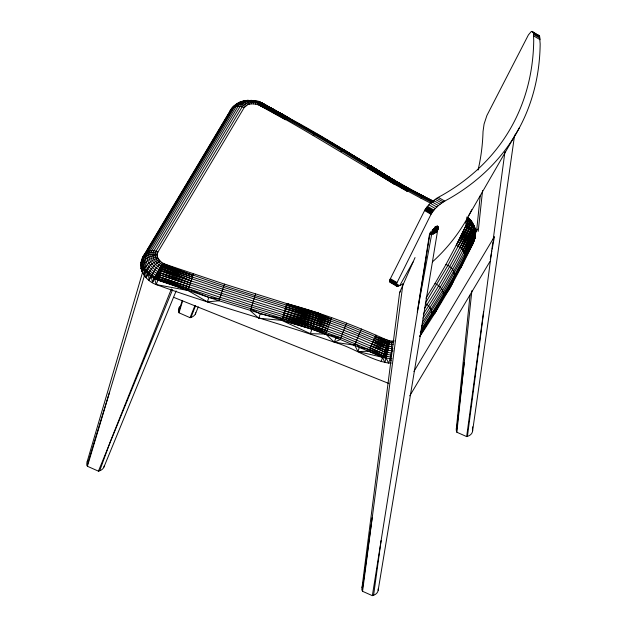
<?xml version="1.0" encoding="UTF-8"?>
<svg xmlns="http://www.w3.org/2000/svg" width="627" height="627" viewBox="0 0 627 627"><rect width="100%" height="100%" fill="white"/><g stroke="black" fill="none" stroke-linecap="round" stroke-linejoin="round"><path stroke-width="0.94" d="M419.628 336.597L431.666 316.212C433.163 311.047 429.542 305.921 425.318 303.264L447.874 265.487L468.008 227.632L468.032 223.141L466.629 220.108L470.908 220.978L472.782 224.051M478.056 170.066A374.868 251.113 30 0 0 483.025 131.552L484.075 124.06L486.897 115.509L528.412 34.9L531.398 31.397L532.621 31.648L533.428 33.231L533.726 40.136A374.868 251.113 30 0 1 441.972 195.334C435.107 198.869 428.476 203.736 424.589 210.554L390.088 279.297L389.633 281.625L391.177 282.558M532.049 31.35L539.51 36.029L540.16 43.859A374.891 251.129 30 0 1 448.423 199.072C441.549 202.607 434.911 207.482 431.015 214.301L396.052 284.587L396.335 285.928L397.604 286.312L400.982 284.995A374.883 251.129 30 0 0 403.451 283.506M467.013 216.942L470.469 220.406L467.624 217.42C476.238 223.471 477.296 235.501 472.617 244.295C457.538 275.755 440.154 306.078 420.717 335.045L419.518 336.55M251.505 103.839L247.853 104.623L244.216 107.523L157.918 252.062C155.324 256.992 160.104 261.976 164.337 263.959L224.45 284.117L286.743 303.593L345.963 324.598L375.228 336.55L391.036 341.151C392.424 348.494 391.303 356.152 388.591 363.072C369.468 359.882 353.017 347.421 334.363 342.224C275.433 321.722 214.936 305.937 156.256 284.58C144.085 280.394 135.84 265.864 144.382 254.437L230.681 109.897C234.435 103.941 241.309 100.508 248.261 100.328L249.969 101.402L251.505 103.839L255.636 104.106L259.178 105.109C318.822 133.504 372.422 172.864 431.47 202.294M160.324 261.2C153.301 264.367 149.869 271.491 146.13 277.675C144.273 269.171 151.859 262.407 159.148 259.946M391.906 358.66L386.232 358.182L382.658 357.108L340.273 339.497L311.885 329.277L219.058 300.772L157.73 280.167C150.198 276.773 142.36 270.292 142.149 261.381C141.851 253.23 150.825 247.931 157.918 252.062M430.059 232.821L372.352 595.65L362.563 591.316L362.202 590.321A12.336 8.159 18.4 0 1 362.39 586.316M396.068 285.371L397.698 284.297L397.604 286.312L389.633 281.625M432.512 229.772L417.276 312.027L429.401 234.772L433.32 233.855L433.625 228.549M261.867 103.816C259.696 99.607 250.635 100.398 246.591 100.735M158.223 258.614C150.551 259.46 145.699 265.785 142.031 271.828C145.339 267.008 141.937 261.843 143.332 256.788C146.326 252.297 152.604 251.701 157.385 253.245M378.175 590.25L438.179 227.092L436.933 231.238L433.32 233.855L433.759 228.502M391.036 341.151L392.737 341.151L393.38 342.789L389.218 342.522L388.607 340.806L382.595 357.296L384.86 362.61L388.521 348.408L389.289 340.931L388.615 340.79C355.666 325.836 321.714 312.991 286.743 303.593L281.727 320.366L258.763 318.226L250.345 310.741L255.55 294.024M435.334 226.927L434.785 233.134L436.133 226.974M420.419 333.18L443.344 297.339L454.371 278.184L472.617 244.295L474.42 238.276L474.043 234.921L471.01 230.023L465.642 226.418L466.159 224.137L465.571 221.621C476.473 220.265 477.335 234.874 473.518 241.912L473.8 239.342M148.528 274.171L149.061 280.3L150.527 275.888L149.171 272.58L146.177 271.656L143.755 274.814L144.328 268.999C149.391 271.381 152.651 276.758 158.294 278.521L219.607 299.126L312.426 327.623L340.837 337.843L383.168 355.619L390.527 356.99M456.362 428.523L470.031 295.192M476.512 231.927L480.204 195.922M437.332 225.986L435.992 232.256L436.635 226.096M472.68 426.854L472.437 428.774A12.36 8.175 18.4 0 1 467.428 436.376L466.653 436.588L456.856 432.238L471.888 290.654M478.205 231.41L482.563 190.624M434.958 226.888L433.32 233.855L433.931 228.44M456.856 432.238L456.511 431.251L464.223 362.516M421.477 326.44L443.305 292.26L474.388 236.489L475.125 230.454L474.835 227.922L473.228 224.168M436.964 226.629L435.992 232.256L436.635 226.911M362.014 587.577L399.626 292.488L415.043 257.572M467.428 436.376L492.869 241.975M362.563 591.316L402.91 284.125M437.63 225.932L436.933 231.238L437.568 226.762M493.128 240.039L504.923 151.906M423.288 314.041C441.275 287.299 456.566 258.888 471.19 230.211C472.829 225.461 470.712 220.32 466.833 217.357M466.653 436.588L483.542 311.705M362.202 590.321L372.164 517.769M372.352 595.65L373.598 595.282L381.106 540.654M472.523 431.541L514.61 135.064M432.395 229.811L431.713 234.373L432.771 229.694M438.179 227.178L437.881 228.949L438.171 227.021M435.992 232.256L436.847 226.739M474.992 237.5L475.595 233.597L475.29 230.885L474.921 232.256M437.959 227.499L437.528 230.195L438.038 227.444M424.408 308.547C441.259 283.004 455.735 256.004 469.607 228.753L469.897 223.659L466.872 218.455L469.168 218.878L472.476 222.82M437.881 228.949L438.179 227.123M437.748 226.535L436.933 231.238L437.787 226.802M438.014 227.389L437.528 230.195L438.038 227.319M433.32 233.855L434.284 228.291M142.031 271.828C141.514 263.269 149.712 257.321 157.573 257.25M490.267 259.656L491.842 250.988M492.195 249.06L494.295 237.5M142.642 258.269L142.235 260.307L143.701 255.894L231.684 108.636C235.039 105.485 240.251 105.775 244.216 107.523M475.274 235.164L475.29 230.885M431.666 316.212L435.044 312.959L443.344 297.339C444.998 291.406 440.162 285.779 435.005 283.514L425.945 298.162M435.005 283.514L445.946 264.508C462.428 271.405 451.174 287.683 443.344 297.339M461.002 267.564L464.756 258.747L465.069 255.448L462.922 250.306L459.983 247.367L456.244 245.228L445.946 264.508M143.027 266.263L140.997 268.787C141.326 260.417 149.179 254.797 157.212 255.871M257.728 104.623L258.481 101.613L261.702 102.836L258.395 101.731L261.42 102.757L288.718 117.845L289.039 118.911M430.616 231.943L429.981 234.702L430.827 232.123M140.997 268.787L142.987 262L142.149 261.381C143.787 255.158 151.546 253.339 157.15 254.531M473.518 241.912L474.615 237.696M422.982 318.085C441.573 290.544 457.647 261.396 472.374 231.637C473.847 228.103 473.158 224.035 470.908 220.978M87.239 461.401L142.572 272.361M316.682 313.955L317.09 312.56L331.119 319.088L325.734 334.097L334.363 342.224L354.678 345.195L357.954 351.567L386.232 358.182L388.591 363.072L391.319 363.08M391.616 346.668L386.749 345.845L344.513 328.093L315.561 317.685L316.651 314.064L286.743 303.593L317.082 312.599L331.119 319.088L331.683 317.623M422.386 322.239C441.612 293.945 458.259 263.991 473.409 233.346L474.341 228.973L474.067 226.59L469.897 223.659L466.01 222.883M104.278 465.798A12.407 8.206 18.4 0 1 99.724 470.767L98.423 471.151L87.404 466.269L144.633 275.002M142.298 263.512L140.675 265.793L143.332 256.788M195.812 312.81A12.407 8.206 18.4 0 1 191 317.419L190.052 317.685L179.032 312.802L182.637 300.835M469.607 228.753L471.535 228.322L461.574 248.754L472.93 229.717L469.874 227.099L465.994 225.328L456.244 245.228L468.008 226.088L465.642 226.418L456.244 245.228L468.008 226.088M87.404 466.269L87.106 465.446L109.482 392.267M346.598 323.164L340.837 337.843L325.734 334.097L311.948 329.089L281.727 320.366L310.412 333.689L315.514 317.842L222.828 289.212L162.079 268.803C155.48 265.989 147.933 258.348 151.883 250.745L238.182 106.206C241.842 100.72 249.342 100.006 255.314 101.08L255.636 104.106M224.45 284.117L219.058 300.772L207.365 301.853L187.881 290.473L154.485 278.529L159.971 267.721L163.302 263.379L164.352 263.928M179.032 312.802L178.648 311.666L182.214 300.701M142.172 260.824L141.099 262.94L142.564 258.528M140.675 265.793L142.149 261.381M143.755 274.814L145.229 270.402L146.836 270.08L143.708 264.727L142.462 264.375M146.13 277.675L147.596 273.254L149.171 272.58M161.719 262.36L156.233 267.831L151.946 274.869L151.319 276.483L152.471 282.628L153.944 278.216L155.081 276.899L158.897 276.828L220.21 297.284L312.983 325.915L341.488 336.025L383.826 353.738L390.934 355.117M193.461 273.881L187.881 290.473L156.256 284.58L160.34 273.035L164.337 263.959C218.517 286.335 275.465 300.921 331.119 319.088L316.651 314.064L286.335 305.106L345.265 326.259L387.455 343.98L393.121 344.646M207.365 301.853L208.838 297.441L219.607 299.126M258.763 318.226L260.236 313.813L250.886 309.087M361.371 329.01L355.243 343.549L359.42 347.154L357.954 351.567L368.927 351.198L382.595 357.296L381.122 361.708M435.044 312.959C446.557 287.895 462.444 264.798 474.145 239.694C477.845 233.166 473.926 224.725 466.159 224.137M454.716 276.578L449.951 286.045L448.477 290.458L474.921 237.774L472.617 244.295M354.678 345.195L355.243 343.549M368.927 351.198L375.988 335.171M99.724 470.767L110.376 441.392L171.375 288.992M421.297 329.034C441.306 299.651 458.948 268.701 474.412 236.7L475.211 234.537L474.036 231.253L472.93 229.717L471.19 230.211M473.409 233.346L474.796 232.876L464.693 253.708L475.211 234.537L474.388 236.489M474.796 232.876L463.964 251.976L474.036 231.253L472.374 231.637M191 317.419L195.624 305.6M465.093 257.141L475.25 236.183L474.412 236.7M461.574 248.754L471.535 228.322M474.396 236.583L465.069 255.448L475.25 236.183L474.145 239.694L464.756 258.747M98.423 471.151L172.59 289.65M470.901 229.905L459.983 247.367L469.874 227.099L468.008 227.632M190.052 317.685L194.778 305.976M103.917 467.091L176.148 290.912M195.318 314.096L198.297 306.869M141.099 262.94L141.851 261.185M398.56 286.116L397.698 284.297L396.852 286.249L389.908 282.181M145.386 253.175C140.189 263.238 150.355 272.988 158.897 276.828L208.838 297.441M245.126 106.363C239.514 102.225 232.288 105.171 229.999 111.355L231.684 108.636M152.471 282.628L154.485 278.529L156.256 284.58M467.507 227.335L458.188 246.176L469.302 228.518M472.241 231.457L462.922 250.306L473.299 233.142M464.693 253.708L474.02 234.843M465.069 255.448L474.42 238.276M399.697 285.677L413.013 262.023M468.73 215.633L519.352 127.869M149.061 280.3L151.319 276.483M400.316 291.602L399.744 292.472M475.156 233.064L477.539 229.067M413.914 371.458L494.476 236.536M409.76 395.841L489.914 261.584M420.231 332.373L449.951 286.045M431.008 203.391C372.179 173.467 317.67 135.738 259.178 105.109L261.631 102.781L288.718 117.845L261.161 102.859L254.703 100.814L251.004 100.344L250.385 100.735M432.011 314.605L436.517 308.539M249.593 104.106L247.399 101.762L245.11 100.759C240.18 101.566 235.862 103.925 232.492 107.585M234.686 105.438L146.679 252.148C141.694 261.788 151.413 271.201 159.634 274.853L252.117 305.271L313.625 323.9L342.201 334.073L384.508 351.865L391.256 353.079M421.046 198.477L423.491 196.204L432.614 200.93M396.335 285.928L397.698 284.297M393.874 183.954L367.767 167.887L393.913 183.923L407.142 191.243L409.799 189.08L423.797 196.306M254.296 101.229L255.314 101.08M433.915 201.345C383.505 176.861 337.859 143.849 288.326 117.704L285.481 119.765L259.163 105.132M313.163 135.542L316.11 133.535L316.87 134.774M393.913 183.923L396.029 182.245L397.236 182.096L409.799 189.08M340.594 151.585L342.342 150.112L344.066 149.806L396.781 182.018L409.306 189.229L433.508 201.541M242.116 102.005L245.11 100.759M150.527 275.888L151.946 274.869L153.944 278.216M235.83 104.482L238.025 103.384M396.742 181.94L371.356 166.179L370.306 166.092L368.715 167.048L394.265 183.578M241.277 102.256L238.754 103.016L239.78 102.201L245.698 100.861M393.098 348.792L386.005 347.82L358.268 335.806L329.065 324.606L253.402 301.156L191.07 280.935L161.907 269.21L159.971 267.721L162.722 267.321L223.431 287.323L330.476 320.773L316.525 314.511M370.181 347.742L383.748 353.965L386.741 356.52L382.658 357.108L369.499 349.552L359.42 347.154M392.737 341.151L394.336 340.931M161.907 269.21L158.835 269.508C152.541 266.138 145.989 258.253 149.978 250.918L236.277 106.378L239.788 102.859L242.265 101.613L245.071 102.452L247.853 104.623M537.833 35.143L539.048 35.394M158.984 276.601L155.841 275.128L158.945 276.695L189.04 286.986L158.984 276.601L156.742 273.27L160.34 273.035L221.519 293.264L328.329 326.636L357.445 337.796L385.221 349.921L393.105 350.955M251.004 100.344L252.697 101.402L253.543 103.839M247.406 100.344L248.261 100.328M389.069 344.341L387.306 344.364L373.535 339.952L386.663 346.065L388.834 346.323L387.306 344.364L374.405 338.165L387.894 342.781L389.069 344.341L388.082 342.279L375.228 336.55L387.894 342.781M386.577 346.292L388.521 348.408L385.903 348.103L372.65 341.864L386.577 346.292L388.834 346.323M143.497 267.408L145.002 267.439M310.412 333.689L325.734 334.097L312.426 327.623L282.855 316.87L313.03 325.781L326.926 330.617L283.475 314.887L313.657 323.806L327.607 328.658L314.213 322.035M384.461 351.99L387.713 352.64L385.135 350.156L371.78 343.839L385.903 348.103L388.144 350.532L385.135 350.156L370.949 345.814L384.461 351.99L387.243 354.655L369.499 349.552L383.152 355.65L386.741 356.52M432.983 202.004C373.716 172.307 319.457 133.52 260.142 103.816C254.28 102.138 246.239 101.057 242.21 106.786L155.911 251.333C152.855 257.172 158.576 263.105 163.639 265.346L192.959 275.363L163.428 265.785L161.115 266.075C155.974 263.316 150.621 256.882 153.881 250.886L240.18 106.347C244.742 99.967 254.115 100.626 260.613 103.29C307.097 127.579 351.818 155.018 396.758 182.018L370.902 166.006L316.11 133.535M388.082 342.279L389.218 342.522L375.228 336.55M260.236 313.813L282.268 318.712L311.948 329.089M316.141 315.789L285.857 306.838L315.561 317.685L285.309 308.75L329.065 324.606L315.444 318.085L285.309 308.75M314.95 319.692L284.721 310.765L328.329 326.636L314.872 319.927M314.292 321.784L284.102 312.834L313.657 323.806M372.65 341.864L386.663 346.065M315.444 318.085L329.786 322.631L316.039 316.118M315.514 317.842L329.786 322.631M261.561 102.757L288.326 117.704L261.255 102.804L258.457 101.856L287.127 118.229L258.073 103.384L259.178 105.109M191.744 278.944L162.722 267.321L161.115 266.075L192.379 277.071L163.428 265.785L162.236 264.61L192.959 275.363M282.855 316.87L326.291 332.443L312.983 325.915M283.475 314.887L313.03 325.781M288.718 117.845L261.804 103L258.395 101.731L288.961 118.244L344.341 150.229M173.648 297.316L388.834 383.489M261.31 102.781L258.481 101.613L288.326 117.704M162.079 268.803L191.07 280.935L161.163 270.989L158.835 269.508L191.07 280.935L159.971 267.721M258.316 102.46L287.127 118.229L258.316 102.46L260.142 103.816M156.742 273.27L159.673 274.751L189.699 285.019L160.34 273.035C152.8 269.187 143.458 260.589 148.231 251.388L234.529 106.849L238.307 103.071L239.788 102.859L243.049 103.471L246.348 105.383M404.462 186.58L410.356 189.581L396.915 182.01L370.902 166.006L397.628 182.598L410.356 189.581L397.557 182.449M411.202 190.02L423.97 196.666M286.351 118.871L259.468 104.693L258.073 103.384L286.351 118.871L259.939 104.058M272.032 109.074L273.725 109.991M275.418 110.908L288.961 118.244L261.804 103M287.793 117.829L258.457 101.856L287.793 117.829L261.161 102.859M396.029 182.245L370.306 166.092L396.342 182.112L409.306 189.229L396.915 182.01M395.261 182.731L368.715 167.048L394.798 183.1L407.965 190.326L369.569 166.445L395.629 182.481L408.686 189.652L396.342 182.112M409.306 189.229L370.306 166.092M425.804 208.54L432.238 212.279M531.398 31.397L539.51 36.029M533.428 33.231L539.863 36.977M533.648 34.469L540.082 38.223M533.734 35.966L540.16 39.713M438.336 197.364L444.762 201.11M436.854 198.234L443.281 201.988M435.271 199.3L441.706 203.046M433.641 200.522L440.068 204.269M432.003 201.87L438.43 205.625M430.404 203.313L436.839 207.067M428.899 204.81L435.334 208.564M427.528 206.322L433.955 210.076M426.909 207.075L433.335 210.821M426.329 207.811L432.755 211.565M425.341 209.238L431.768 212.984M424.934 209.904L431.36 213.658M424.589 210.554L431.015 214.301M390.37 278.694L396.797 282.44M390.088 279.297L396.515 283.043M389.869 279.854L396.295 283.6M389.626 280.841L396.052 284.587M382.611 173.71L385.111 175.192M386.781 176.179L397.628 182.598L371.356 166.179M395.629 182.481L407.965 190.326M394.798 183.1L407.142 191.243M473.166 224.709L474.318 226.684M390.049 358.66L391.138 360.87M163.302 263.379L163.694 265.229M371.646 166.617L371.772 167.299M378.191 588.8A12.36 8.175 18.4 0 1 373.606 595.282M178.648 311.666A12.407 8.206 18.4 0 1 179.675 306.595M471.739 209.739A374.883 251.129 30 0 1 432.418 261.914M87.106 465.446A12.407 8.206 18.4 0 1 87.733 460.484M456.495 431.251A12.336 8.159 18.4 0 1 456.754 427.269M435.922 226.598L434.785 233.134L435.984 226.551M335.829 337.804L334.363 342.224L340.273 339.497L340.837 337.843L335.829 337.804M161.163 270.989L157.745 271.373L160.434 272.792L190.381 282.981L161.163 270.989M188.429 288.828L157.792 279.979L155.081 276.899L158.302 278.49L188.429 288.828M261.827 103.063L258.395 101.731L261.843 103.118L288.961 118.244L261.827 103.063"/></g></svg>
